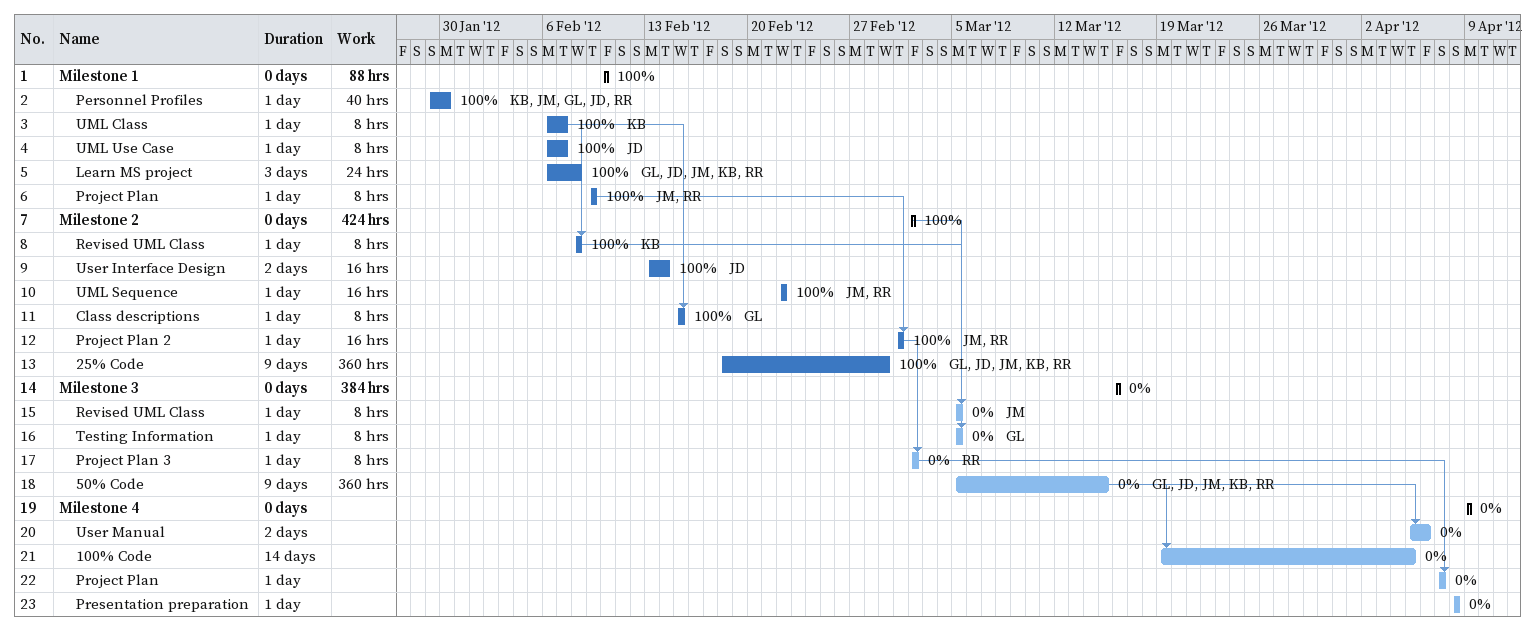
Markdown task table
| ID | Level | Task | Duration | Start | Finish | Predecessors | Resources | % complete | Work (h) |
|---|---|---|---|---|---|---|---|---|---|
| 1 | 1 | **Milestone 1** | 0d | 2012-02-10 | 2012-02-10 |  |  | 100 | 88 |
| 2 | 2 | Personnel Profiles | 1d | 2012-01-29 | 2012-01-30 |  | KB, JM, GL, JD, RR | 100 | 40 |
| 3 | 2 | UML Class | 1d | 2012-02-06 | 2012-02-07 |  | KB | 100 | 8 |
| 4 | 2 | UML Use Case | 1d | 2012-02-06 | 2012-02-07 |  | JD | 100 | 8 |
| 5 | 2 | Learn MS project | 3d | 2012-02-06 | 2012-02-08 |  | GL, JD, JM, KB, RR | 100 | 24 |
| 6 | 2 | Project Plan | 1d | 2012-02-09 | 2012-02-09 |  | JM, RR | 100 | 8 |
| 7 | 1 | **Milestone 2** | 0d | 2012-03-02 | 2012-03-02 |  |  | 100 | 424 |
| 8 | 2 | Revised UML Class | 1d | 2012-02-08 | 2012-02-08 | 3 | KB | 100 | 8 |
| 9 | 2 | User Interface Design | 2d | 2012-02-13 | 2012-02-14 |  | JD | 100 | 16 |
| 10 | 2 | UML Sequence | 1d | 2012-02-22 | 2012-02-22 |  | JM, RR | 100 | 16 |
| 11 | 2 | Class descriptions | 1d | 2012-02-15 | 2012-02-15 | 3 | GL | 100 | 8 |
| 12 | 2 | Project Plan 2 | 1d | 2012-03-01 | 2012-03-01 | 6 | JM, RR | 100 | 16 |
| 13 | 2 | 25% Code | 9d | 2012-02-18 | 2012-02-29 |  | GL, JD, JM, KB, RR | 100 | 360 |
| 14 | 1 | **Milestone 3** | 0d | 2012-03-16 | 2012-03-16 |  |  | 0 | 384 |
| 15 | 2 | Revised UML Class | 1d | 2012-03-05 | 2012-03-05 | 8 | JM | 0 | 8 |
| 16 | 2 | Testing Information | 1d | 2012-03-05 | 2012-03-05 | 7 | GL | 0 | 8 |
| 17 | 2 | Project Plan 3 | 1d | 2012-03-02 | 2012-03-02 | 12 | RR | 0 | 8 |
| 18 | 2 | 50% Code | 9d | 2012-03-05 | 2012-03-15 |  | GL, JD, JM, KB, RR | 0 | 360 |
| 19 | 1 | **Milestone 4** | 0d | 2012-04-09 | 2012-04-09 |  |  | 0 |  |
| 20 | 2 | User Manual | 2d | 2012-04-05 | 2012-04-06 | 18 |  | 0 |  |
| 21 | 2 | 100% Code | 14d | 2012-03-19 | 2012-04-05 | 18 |  | 0 |  |
| 22 | 2 | Project Plan | 1d | 2012-04-07 | 2012-04-07 | 17 |  | 0 |  |
| 23 | 2 | Presentation preparation | 1d | 2012-04-08 | 2012-04-08 |  |  | 0 |  |
